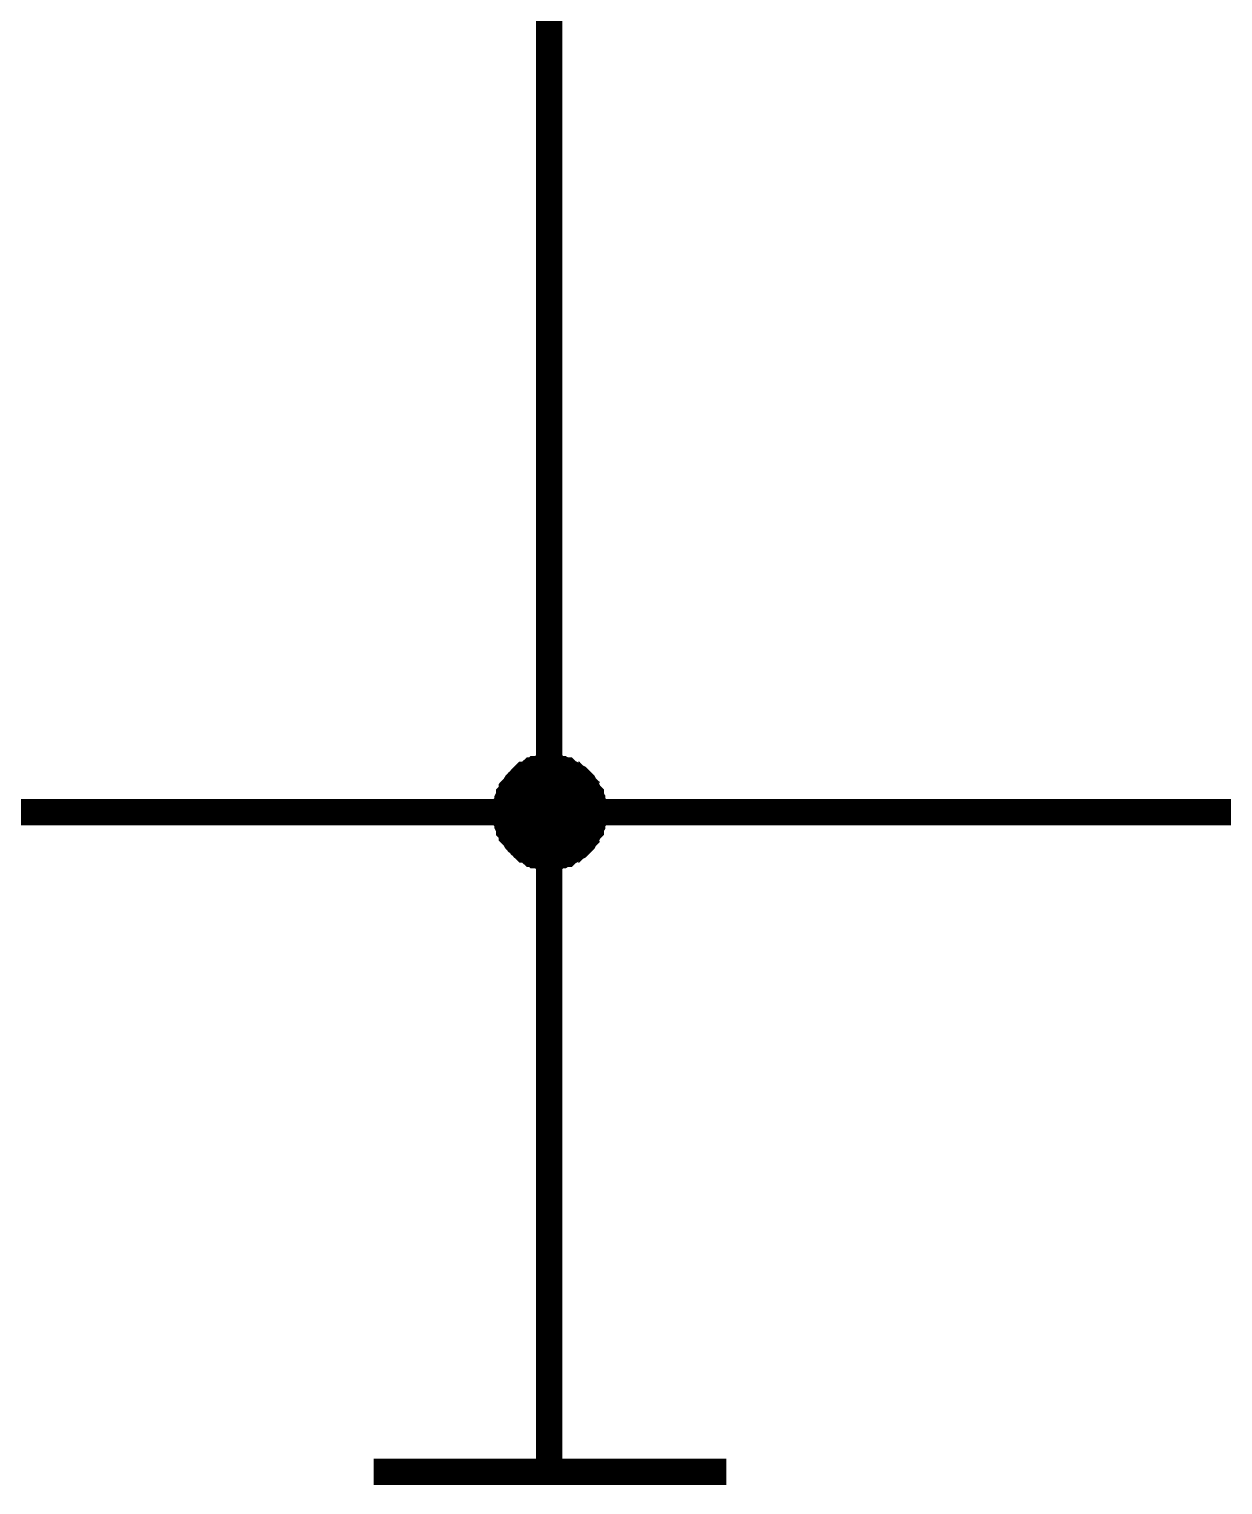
# Model space of a CAD drawing. Header units: millimetres. Extents: x -2024 to 917, y -725 to 13.
# Drawn here: x 346.15 to 359.88, y -226.52 to -209.79 of the extents above; entities that cross this region are included whole.
import ezdxf

# ---------------------------------------------------------------- set-up
doc = ezdxf.new("R2010")
doc.units = ezdxf.units.MM
doc.layers.add('Sheet', color=255, linetype='Continuous')

msp = doc.modelspace()

# ---------------------------------------------------------------- linework, layer by layer
at = {"layer": 'Sheet'}
for points, const_width in [([(337.136, -208.789), (337.136, -218.791), (352.131, -218.791), (352.131, -205.047)], 0.3), ([(352.131, -218.791), (402.115, -218.791), (402.115, -213.79)], 0.3), ([(351.635, -218.791), (351.635, -218.758), (351.635, -218.741), (351.635, -218.708), (351.651, -218.692), (351.651, -218.658), (351.651, -218.642), (351.668, -218.609), (351.668, -218.592), (351.684, -218.576), (351.701, -218.542), (351.701, -218.526), (351.717, -218.509), (351.734, -218.493), (351.751, -218.46), (351.767, -218.443), (351.784, -218.427), (351.8, -218.41), (351.817, -218.393), (351.833, -218.377), (351.85, -218.36), (351.866, -218.36), (351.9, -218.344), (351.916, -218.327), (351.933, -218.311), (351.966, -218.311), (351.982, -218.294), (351.999, -218.294), (352.032, -218.294), (352.049, -218.278), (352.082, -218.278), (352.098, -218.278), (352.131, -218.278)], 0.3), ([(351.635, -218.791), (351.635, -218.758), (351.635, -218.741), (351.635, -218.708), (351.651, -218.692), (351.651, -218.658), (351.651, -218.642), (351.668, -218.609), (351.668, -218.592), (351.684, -218.576), (351.701, -218.542), (351.701, -218.526), (351.717, -218.509), (351.734, -218.493), (351.751, -218.46), (351.767, -218.443), (351.784, -218.427), (351.8, -218.41), (351.817, -218.393), (351.833, -218.377), (351.85, -218.36), (351.866, -218.36), (351.9, -218.344), (351.916, -218.327), (351.933, -218.311), (351.966, -218.311), (351.982, -218.294), (351.999, -218.294), (352.032, -218.294), (352.049, -218.278), (352.082, -218.278), (352.098, -218.278), (352.131, -218.278)], 0.3), ([(351.635, -218.791), (351.635, -218.758), (351.635, -218.741), (351.635, -218.708), (351.651, -218.692), (351.651, -218.658), (351.651, -218.642), (351.668, -218.609), (351.668, -218.592), (351.684, -218.576), (351.701, -218.542), (351.701, -218.526), (351.717, -218.509), (351.734, -218.493), (351.751, -218.46), (351.767, -218.443), (351.784, -218.427), (351.8, -218.41), (351.817, -218.393), (351.833, -218.377), (351.85, -218.36), (351.866, -218.36), (351.9, -218.344), (351.916, -218.327), (351.933, -218.311), (351.966, -218.311), (351.982, -218.294), (351.999, -218.294), (352.032, -218.294), (352.049, -218.278), (352.082, -218.278), (352.098, -218.278), (352.131, -218.278)], 0.3), ([(351.635, -218.791), (351.635, -218.758), (351.635, -218.741), (351.635, -218.708), (351.651, -218.692), (351.651, -218.658), (351.651, -218.642), (351.668, -218.609), (351.668, -218.592), (351.684, -218.576), (351.701, -218.542), (351.701, -218.526), (351.717, -218.509), (351.734, -218.493), (351.751, -218.46), (351.767, -218.443), (351.784, -218.427), (351.8, -218.41), (351.817, -218.393), (351.833, -218.377), (351.85, -218.36), (351.866, -218.36), (351.9, -218.344), (351.916, -218.327), (351.933, -218.311), (351.966, -218.311), (351.982, -218.294), (351.999, -218.294), (352.032, -218.294), (352.049, -218.278), (352.082, -218.278), (352.098, -218.278), (352.131, -218.278)], 0.3), ([(351.635, -218.791), (351.635, -218.758), (351.635, -218.741), (351.635, -218.708), (351.651, -218.692), (351.651, -218.658), (351.651, -218.642), (351.668, -218.609), (351.668, -218.592), (351.684, -218.576), (351.701, -218.542), (351.701, -218.526), (351.717, -218.509), (351.734, -218.493), (351.751, -218.46), (351.767, -218.443), (351.784, -218.427), (351.8, -218.41), (351.817, -218.393), (351.833, -218.377), (351.85, -218.36), (351.866, -218.36), (351.9, -218.344), (351.916, -218.327), (351.933, -218.311), (351.966, -218.311), (351.982, -218.294), (351.999, -218.294), (352.032, -218.294), (352.049, -218.278), (352.082, -218.278), (352.098, -218.278), (352.131, -218.278)], 0.3), ([(351.635, -218.791), (351.635, -218.758), (351.635, -218.741), (351.635, -218.708), (351.651, -218.692), (351.651, -218.658), (351.651, -218.642), (351.668, -218.609), (351.668, -218.592), (351.684, -218.576), (351.701, -218.542), (351.701, -218.526), (351.717, -218.509), (351.734, -218.493), (351.751, -218.46), (351.767, -218.443), (351.784, -218.427), (351.8, -218.41), (351.817, -218.393), (351.833, -218.377), (351.85, -218.36), (351.866, -218.36), (351.9, -218.344), (351.916, -218.327), (351.933, -218.311), (351.966, -218.311), (351.982, -218.294), (351.999, -218.294), (352.032, -218.294), (352.049, -218.278), (352.082, -218.278), (352.098, -218.278), (352.131, -218.278)], 0.3), ([(351.635, -218.791), (351.635, -218.758), (351.635, -218.741), (351.635, -218.708), (351.651, -218.692), (351.651, -218.658), (351.651, -218.642), (351.668, -218.609), (351.668, -218.592), (351.684, -218.576), (351.701, -218.542), (351.701, -218.526), (351.717, -218.509), (351.734, -218.493), (351.751, -218.46), (351.767, -218.443), (351.784, -218.427), (351.8, -218.41), (351.817, -218.393), (351.833, -218.377), (351.85, -218.36), (351.866, -218.36), (351.9, -218.344), (351.916, -218.327), (351.933, -218.311), (351.966, -218.311), (351.982, -218.294), (351.999, -218.294), (352.032, -218.294), (352.049, -218.278), (352.082, -218.278), (352.098, -218.278), (352.131, -218.278)], 0.0991), ([(351.635, -218.791), (351.635, -218.758), (351.635, -218.741), (351.635, -218.708), (351.651, -218.692), (351.651, -218.658), (351.651, -218.642), (351.668, -218.609), (351.668, -218.592), (351.684, -218.576), (351.701, -218.542), (351.701, -218.526), (351.717, -218.509), (351.734, -218.493), (351.751, -218.46), (351.767, -218.443), (351.784, -218.427), (351.8, -218.41), (351.817, -218.393), (351.833, -218.377), (351.85, -218.36), (351.866, -218.36), (351.9, -218.344), (351.916, -218.327), (351.933, -218.311), (351.966, -218.311), (351.982, -218.294), (351.999, -218.294), (352.032, -218.294), (352.049, -218.278), (352.082, -218.278), (352.098, -218.278), (352.131, -218.278)], 0.0991), ([(351.635, -218.791), (351.635, -218.758), (351.635, -218.741), (351.635, -218.708), (351.651, -218.692), (351.651, -218.658), (351.651, -218.642), (351.668, -218.609), (351.668, -218.592), (351.684, -218.576), (351.701, -218.542), (351.701, -218.526), (351.717, -218.509), (351.734, -218.493), (351.751, -218.46), (351.767, -218.443), (351.784, -218.427), (351.8, -218.41), (351.817, -218.393), (351.833, -218.377), (351.85, -218.36), (351.866, -218.36), (351.9, -218.344), (351.916, -218.327), (351.933, -218.311), (351.966, -218.311), (351.982, -218.294), (351.999, -218.294), (352.032, -218.294), (352.049, -218.278), (352.082, -218.278), (352.098, -218.278), (352.131, -218.278)], 0.0991), ([(351.635, -218.791), (351.635, -218.758), (351.635, -218.741), (351.635, -218.708), (351.651, -218.692), (351.651, -218.658), (351.651, -218.642), (351.668, -218.609), (351.668, -218.592), (351.684, -218.576), (351.701, -218.542), (351.701, -218.526), (351.717, -218.509), (351.734, -218.493), (351.751, -218.46), (351.767, -218.443), (351.784, -218.427), (351.8, -218.41), (351.817, -218.393), (351.833, -218.377), (351.85, -218.36), (351.866, -218.36), (351.9, -218.344), (351.916, -218.327), (351.933, -218.311), (351.966, -218.311), (351.982, -218.294), (351.999, -218.294), (352.032, -218.294), (352.049, -218.278), (352.082, -218.278), (352.098, -218.278), (352.131, -218.278)], 0.0991), ([(351.635, -218.791), (351.635, -218.758), (351.635, -218.741), (351.635, -218.708), (351.651, -218.692), (351.651, -218.658), (351.651, -218.642), (351.668, -218.609), (351.668, -218.592), (351.684, -218.576), (351.701, -218.542), (351.701, -218.526), (351.717, -218.509), (351.734, -218.493), (351.751, -218.46), (351.767, -218.443), (351.784, -218.427), (351.8, -218.41), (351.817, -218.393), (351.833, -218.377), (351.85, -218.36), (351.866, -218.36), (351.9, -218.344), (351.916, -218.327), (351.933, -218.311), (351.966, -218.311), (351.982, -218.294), (351.999, -218.294), (352.032, -218.294), (352.049, -218.278), (352.082, -218.278), (352.098, -218.278), (352.131, -218.278)], 0.0991), ([(351.635, -218.791), (351.635, -218.758), (351.635, -218.741), (351.635, -218.708), (351.651, -218.692), (351.651, -218.658), (351.651, -218.642), (351.668, -218.609), (351.668, -218.592), (351.684, -218.576), (351.701, -218.542), (351.701, -218.526), (351.717, -218.509), (351.734, -218.493), (351.751, -218.46), (351.767, -218.443), (351.784, -218.427), (351.8, -218.41), (351.817, -218.393), (351.833, -218.377), (351.85, -218.36), (351.866, -218.36), (351.9, -218.344), (351.916, -218.327), (351.933, -218.311), (351.966, -218.311), (351.982, -218.294), (351.999, -218.294), (352.032, -218.294), (352.049, -218.278), (352.082, -218.278), (352.098, -218.278), (352.131, -218.278)], 0.0991), ([(352.131, -218.278), (352.131, -218.278)], 0.3), ([(352.131, -218.278), (352.164, -218.278), (352.181, -218.278), (352.214, -218.278), (352.231, -218.294), (352.264, -218.294), (352.28, -218.294), (352.313, -218.311), (352.33, -218.311), (352.346, -218.327), (352.38, -218.344), (352.396, -218.36), (352.413, -218.36), (352.429, -218.377), (352.462, -218.393), (352.479, -218.41), (352.495, -218.427), (352.512, -218.443), (352.528, -218.46), (352.545, -218.493), (352.562, -218.509), (352.562, -218.526), (352.578, -218.542), (352.595, -218.576), (352.611, -218.592), (352.611, -218.609), (352.628, -218.642), (352.628, -218.658), (352.628, -218.692), (352.644, -218.708), (352.644, -218.741), (352.644, -218.758), (352.644, -218.791)], 0.3), ([(352.131, -218.278), (352.131, -218.278)], 0.3), ([(352.131, -218.278), (352.164, -218.278), (352.181, -218.278), (352.214, -218.278), (352.231, -218.294), (352.264, -218.294), (352.28, -218.294), (352.313, -218.311), (352.33, -218.311), (352.346, -218.327), (352.38, -218.344), (352.396, -218.36), (352.413, -218.36), (352.429, -218.377), (352.462, -218.393), (352.479, -218.41), (352.495, -218.427), (352.512, -218.443), (352.528, -218.46), (352.545, -218.493), (352.562, -218.509), (352.562, -218.526), (352.578, -218.542), (352.595, -218.576), (352.611, -218.592), (352.611, -218.609), (352.628, -218.642), (352.628, -218.658), (352.628, -218.692), (352.644, -218.708), (352.644, -218.741), (352.644, -218.758), (352.644, -218.791)], 0.3), ([(352.131, -218.278), (352.131, -218.278)], 0.3), ([(352.131, -218.278), (352.164, -218.278), (352.181, -218.278), (352.214, -218.278), (352.231, -218.294), (352.264, -218.294), (352.28, -218.294), (352.313, -218.311), (352.33, -218.311), (352.346, -218.327), (352.38, -218.344), (352.396, -218.36), (352.413, -218.36), (352.429, -218.377), (352.462, -218.393), (352.479, -218.41), (352.495, -218.427), (352.512, -218.443), (352.528, -218.46), (352.545, -218.493), (352.562, -218.509), (352.562, -218.526), (352.578, -218.542), (352.595, -218.576), (352.611, -218.592), (352.611, -218.609), (352.628, -218.642), (352.628, -218.658), (352.628, -218.692), (352.644, -218.708), (352.644, -218.741), (352.644, -218.758), (352.644, -218.791)], 0.3), ([(352.131, -218.278), (352.131, -218.278)], 0.3), ([(352.131, -218.278), (352.164, -218.278), (352.181, -218.278), (352.214, -218.278), (352.231, -218.294), (352.264, -218.294), (352.28, -218.294), (352.313, -218.311), (352.33, -218.311), (352.346, -218.327), (352.38, -218.344), (352.396, -218.36), (352.413, -218.36), (352.429, -218.377), (352.462, -218.393), (352.479, -218.41), (352.495, -218.427), (352.512, -218.443), (352.528, -218.46), (352.545, -218.493), (352.562, -218.509), (352.562, -218.526), (352.578, -218.542), (352.595, -218.576), (352.611, -218.592), (352.611, -218.609), (352.628, -218.642), (352.628, -218.658), (352.628, -218.692), (352.644, -218.708), (352.644, -218.741), (352.644, -218.758), (352.644, -218.791)], 0.3), ([(352.131, -218.278), (352.131, -218.278)], 0.3), ([(352.131, -218.278), (352.164, -218.278), (352.181, -218.278), (352.214, -218.278), (352.231, -218.294), (352.264, -218.294), (352.28, -218.294), (352.313, -218.311), (352.33, -218.311), (352.346, -218.327), (352.38, -218.344), (352.396, -218.36), (352.413, -218.36), (352.429, -218.377), (352.462, -218.393), (352.479, -218.41), (352.495, -218.427), (352.512, -218.443), (352.528, -218.46), (352.545, -218.493), (352.562, -218.509), (352.562, -218.526), (352.578, -218.542), (352.595, -218.576), (352.611, -218.592), (352.611, -218.609), (352.628, -218.642), (352.628, -218.658), (352.628, -218.692), (352.644, -218.708), (352.644, -218.741), (352.644, -218.758), (352.644, -218.791)], 0.3), ([(352.131, -218.278), (352.131, -218.278)], 0.3), ([(352.131, -218.278), (352.164, -218.278), (352.181, -218.278), (352.214, -218.278), (352.231, -218.294), (352.264, -218.294), (352.28, -218.294), (352.313, -218.311), (352.33, -218.311), (352.346, -218.327), (352.38, -218.344), (352.396, -218.36), (352.413, -218.36), (352.429, -218.377), (352.462, -218.393), (352.479, -218.41), (352.495, -218.427), (352.512, -218.443), (352.528, -218.46), (352.545, -218.493), (352.562, -218.509), (352.562, -218.526), (352.578, -218.542), (352.595, -218.576), (352.611, -218.592), (352.611, -218.609), (352.628, -218.642), (352.628, -218.658), (352.628, -218.692), (352.644, -218.708), (352.644, -218.741), (352.644, -218.758), (352.644, -218.791)], 0.3), ([(352.131, -218.278), (352.131, -218.278)], 0.0991), ([(352.131, -218.278), (352.164, -218.278), (352.181, -218.278), (352.214, -218.278), (352.231, -218.294), (352.264, -218.294), (352.28, -218.294), (352.313, -218.311), (352.33, -218.311), (352.346, -218.327), (352.38, -218.344), (352.396, -218.36), (352.413, -218.36), (352.429, -218.377), (352.462, -218.393), (352.479, -218.41), (352.495, -218.427), (352.512, -218.443), (352.528, -218.46), (352.545, -218.493), (352.562, -218.509), (352.562, -218.526), (352.578, -218.542), (352.595, -218.576), (352.611, -218.592), (352.611, -218.609), (352.628, -218.642), (352.628, -218.658), (352.628, -218.692), (352.644, -218.708), (352.644, -218.741), (352.644, -218.758), (352.644, -218.791)], 0.0991), ([(352.131, -218.278), (352.131, -218.278)], 0.0991), ([(352.131, -218.278), (352.164, -218.278), (352.181, -218.278), (352.214, -218.278), (352.231, -218.294), (352.264, -218.294), (352.28, -218.294), (352.313, -218.311), (352.33, -218.311), (352.346, -218.327), (352.38, -218.344), (352.396, -218.36), (352.413, -218.36), (352.429, -218.377), (352.462, -218.393), (352.479, -218.41), (352.495, -218.427), (352.512, -218.443), (352.528, -218.46), (352.545, -218.493), (352.562, -218.509), (352.562, -218.526), (352.578, -218.542), (352.595, -218.576), (352.611, -218.592), (352.611, -218.609), (352.628, -218.642), (352.628, -218.658), (352.628, -218.692), (352.644, -218.708), (352.644, -218.741), (352.644, -218.758), (352.644, -218.791)], 0.0991), ([(352.131, -218.278), (352.131, -218.278)], 0.0991), ([(352.131, -218.278), (352.164, -218.278), (352.181, -218.278), (352.214, -218.278), (352.231, -218.294), (352.264, -218.294), (352.28, -218.294), (352.313, -218.311), (352.33, -218.311), (352.346, -218.327), (352.38, -218.344), (352.396, -218.36), (352.413, -218.36), (352.429, -218.377), (352.462, -218.393), (352.479, -218.41), (352.495, -218.427), (352.512, -218.443), (352.528, -218.46), (352.545, -218.493), (352.562, -218.509), (352.562, -218.526), (352.578, -218.542), (352.595, -218.576), (352.611, -218.592), (352.611, -218.609), (352.628, -218.642), (352.628, -218.658), (352.628, -218.692), (352.644, -218.708), (352.644, -218.741), (352.644, -218.758), (352.644, -218.791)], 0.0991), ([(352.131, -218.278), (352.131, -218.278)], 0.0991), ([(352.131, -218.278), (352.164, -218.278), (352.181, -218.278), (352.214, -218.278), (352.231, -218.294), (352.264, -218.294), (352.28, -218.294), (352.313, -218.311), (352.33, -218.311), (352.346, -218.327), (352.38, -218.344), (352.396, -218.36), (352.413, -218.36), (352.429, -218.377), (352.462, -218.393), (352.479, -218.41), (352.495, -218.427), (352.512, -218.443), (352.528, -218.46), (352.545, -218.493), (352.562, -218.509), (352.562, -218.526), (352.578, -218.542), (352.595, -218.576), (352.611, -218.592), (352.611, -218.609), (352.628, -218.642), (352.628, -218.658), (352.628, -218.692), (352.644, -218.708), (352.644, -218.741), (352.644, -218.758), (352.644, -218.791)], 0.0991), ([(352.131, -218.278), (352.131, -218.278)], 0.0991), ([(352.131, -218.278), (352.164, -218.278), (352.181, -218.278), (352.214, -218.278), (352.231, -218.294), (352.264, -218.294), (352.28, -218.294), (352.313, -218.311), (352.33, -218.311), (352.346, -218.327), (352.38, -218.344), (352.396, -218.36), (352.413, -218.36), (352.429, -218.377), (352.462, -218.393), (352.479, -218.41), (352.495, -218.427), (352.512, -218.443), (352.528, -218.46), (352.545, -218.493), (352.562, -218.509), (352.562, -218.526), (352.578, -218.542), (352.595, -218.576), (352.611, -218.592), (352.611, -218.609), (352.628, -218.642), (352.628, -218.658), (352.628, -218.692), (352.644, -218.708), (352.644, -218.741), (352.644, -218.758), (352.644, -218.791)], 0.0991), ([(352.131, -218.278), (352.131, -218.278)], 0.0991), ([(352.131, -218.278), (352.164, -218.278), (352.181, -218.278), (352.214, -218.278), (352.231, -218.294), (352.264, -218.294), (352.28, -218.294), (352.313, -218.311), (352.33, -218.311), (352.346, -218.327), (352.38, -218.344), (352.396, -218.36), (352.413, -218.36), (352.429, -218.377), (352.462, -218.393), (352.479, -218.41), (352.495, -218.427), (352.512, -218.443), (352.528, -218.46), (352.545, -218.493), (352.562, -218.509), (352.562, -218.526), (352.578, -218.542), (352.595, -218.576), (352.611, -218.592), (352.611, -218.609), (352.628, -218.642), (352.628, -218.658), (352.628, -218.692), (352.644, -218.708), (352.644, -218.741), (352.644, -218.758), (352.644, -218.791)], 0.0991), ([(352.131, -219.304), (352.098, -219.304), (352.082, -219.304), (352.049, -219.304), (352.032, -219.288), (351.999, -219.288), (351.982, -219.288), (351.966, -219.271), (351.933, -219.271), (351.916, -219.255), (351.9, -219.238), (351.866, -219.221), (351.85, -219.221), (351.833, -219.205), (351.817, -219.188), (351.8, -219.172), (351.784, -219.155), (351.767, -219.139), (351.751, -219.122), (351.734, -219.089), (351.717, -219.072), (351.701, -219.056), (351.701, -219.039), (351.684, -219.006), (351.668, -218.99), (351.668, -218.973), (351.651, -218.94), (351.651, -218.923), (351.651, -218.89), (351.635, -218.874), (351.635, -218.841), (351.635, -218.824), (351.635, -218.791)], 0.3), ([(351.635, -218.791), (351.635, -218.791)], 0.3), ([(352.131, -219.304), (352.098, -219.304), (352.082, -219.304), (352.049, -219.304), (352.032, -219.288), (351.999, -219.288), (351.982, -219.288), (351.966, -219.271), (351.933, -219.271), (351.916, -219.255), (351.9, -219.238), (351.866, -219.221), (351.85, -219.221), (351.833, -219.205), (351.817, -219.188), (351.8, -219.172), (351.784, -219.155), (351.767, -219.139), (351.751, -219.122), (351.734, -219.089), (351.717, -219.072), (351.701, -219.056), (351.701, -219.039), (351.684, -219.006), (351.668, -218.99), (351.668, -218.973), (351.651, -218.94), (351.651, -218.923), (351.651, -218.89), (351.635, -218.874), (351.635, -218.841), (351.635, -218.824), (351.635, -218.791)], 0.3), ([(351.635, -218.791), (351.635, -218.791)], 0.3), ([(352.131, -219.304), (352.098, -219.304), (352.082, -219.304), (352.049, -219.304), (352.032, -219.288), (351.999, -219.288), (351.982, -219.288), (351.966, -219.271), (351.933, -219.271), (351.916, -219.255), (351.9, -219.238), (351.866, -219.221), (351.85, -219.221), (351.833, -219.205), (351.817, -219.188), (351.8, -219.172), (351.784, -219.155), (351.767, -219.139), (351.751, -219.122), (351.734, -219.089), (351.717, -219.072), (351.701, -219.056), (351.701, -219.039), (351.684, -219.006), (351.668, -218.99), (351.668, -218.973), (351.651, -218.94), (351.651, -218.923), (351.651, -218.89), (351.635, -218.874), (351.635, -218.841), (351.635, -218.824), (351.635, -218.791)], 0.3), ([(351.635, -218.791), (351.635, -218.791)], 0.3), ([(352.131, -219.304), (352.098, -219.304), (352.082, -219.304), (352.049, -219.304), (352.032, -219.288), (351.999, -219.288), (351.982, -219.288), (351.966, -219.271), (351.933, -219.271), (351.916, -219.255), (351.9, -219.238), (351.866, -219.221), (351.85, -219.221), (351.833, -219.205), (351.817, -219.188), (351.8, -219.172), (351.784, -219.155), (351.767, -219.139), (351.751, -219.122), (351.734, -219.089), (351.717, -219.072), (351.701, -219.056), (351.701, -219.039), (351.684, -219.006), (351.668, -218.99), (351.668, -218.973), (351.651, -218.94), (351.651, -218.923), (351.651, -218.89), (351.635, -218.874), (351.635, -218.841), (351.635, -218.824), (351.635, -218.791)], 0.3), ([(351.635, -218.791), (351.635, -218.791)], 0.3), ([(352.131, -219.304), (352.098, -219.304), (352.082, -219.304), (352.049, -219.304), (352.032, -219.288), (351.999, -219.288), (351.982, -219.288), (351.966, -219.271), (351.933, -219.271), (351.916, -219.255), (351.9, -219.238), (351.866, -219.221), (351.85, -219.221), (351.833, -219.205), (351.817, -219.188), (351.8, -219.172), (351.784, -219.155), (351.767, -219.139), (351.751, -219.122), (351.734, -219.089), (351.717, -219.072), (351.701, -219.056), (351.701, -219.039), (351.684, -219.006), (351.668, -218.99), (351.668, -218.973), (351.651, -218.94), (351.651, -218.923), (351.651, -218.89), (351.635, -218.874), (351.635, -218.841), (351.635, -218.824), (351.635, -218.791)], 0.3), ([(351.635, -218.791), (351.635, -218.791)], 0.3), ([(352.131, -219.304), (352.098, -219.304), (352.082, -219.304), (352.049, -219.304), (352.032, -219.288), (351.999, -219.288), (351.982, -219.288), (351.966, -219.271), (351.933, -219.271), (351.916, -219.255), (351.9, -219.238), (351.866, -219.221), (351.85, -219.221), (351.833, -219.205), (351.817, -219.188), (351.8, -219.172), (351.784, -219.155), (351.767, -219.139), (351.751, -219.122), (351.734, -219.089), (351.717, -219.072), (351.701, -219.056), (351.701, -219.039), (351.684, -219.006), (351.668, -218.99), (351.668, -218.973), (351.651, -218.94), (351.651, -218.923), (351.651, -218.89), (351.635, -218.874), (351.635, -218.841), (351.635, -218.824), (351.635, -218.791)], 0.3), ([(351.635, -218.791), (351.635, -218.791)], 0.3), ([(352.644, -218.791), (352.644, -218.824), (352.644, -218.841), (352.644, -218.874), (352.628, -218.89), (352.628, -218.923), (352.628, -218.94), (352.611, -218.973), (352.611, -218.99), (352.595, -219.006), (352.578, -219.039), (352.562, -219.056), (352.562, -219.072), (352.545, -219.089), (352.528, -219.122), (352.512, -219.139), (352.495, -219.155), (352.479, -219.172), (352.462, -219.188), (352.429, -219.205), (352.413, -219.221), (352.396, -219.221), (352.38, -219.238), (352.346, -219.255), (352.33, -219.271), (352.313, -219.271), (352.28, -219.288), (352.264, -219.288), (352.231, -219.288), (352.214, -219.304), (352.181, -219.304), (352.164, -219.304), (352.131, -219.304)], 0.3), ([(352.644, -218.791), (352.644, -218.824), (352.644, -218.841), (352.644, -218.874), (352.628, -218.89), (352.628, -218.923), (352.628, -218.94), (352.611, -218.973), (352.611, -218.99), (352.595, -219.006), (352.578, -219.039), (352.562, -219.056), (352.562, -219.072), (352.545, -219.089), (352.528, -219.122), (352.512, -219.139), (352.495, -219.155), (352.479, -219.172), (352.462, -219.188), (352.429, -219.205), (352.413, -219.221), (352.396, -219.221), (352.38, -219.238), (352.346, -219.255), (352.33, -219.271), (352.313, -219.271), (352.28, -219.288), (352.264, -219.288), (352.231, -219.288), (352.214, -219.304), (352.181, -219.304), (352.164, -219.304), (352.131, -219.304)], 0.3), ([(352.131, -221.291), (352.131, -218.791)], 0.3), ([(352.644, -218.791), (352.644, -218.824), (352.644, -218.841), (352.644, -218.874), (352.628, -218.89), (352.628, -218.923), (352.628, -218.94), (352.611, -218.973), (352.611, -218.99), (352.595, -219.006), (352.578, -219.039), (352.562, -219.056), (352.562, -219.072), (352.545, -219.089), (352.528, -219.122), (352.512, -219.139), (352.495, -219.155), (352.479, -219.172), (352.462, -219.188), (352.429, -219.205), (352.413, -219.221), (352.396, -219.221), (352.38, -219.238), (352.346, -219.255), (352.33, -219.271), (352.313, -219.271), (352.28, -219.288), (352.264, -219.288), (352.231, -219.288), (352.214, -219.304), (352.181, -219.304), (352.164, -219.304), (352.131, -219.304)], 0.3), ([(352.644, -218.791), (352.644, -218.824), (352.644, -218.841), (352.644, -218.874), (352.628, -218.89), (352.628, -218.923), (352.628, -218.94), (352.611, -218.973), (352.611, -218.99), (352.595, -219.006), (352.578, -219.039), (352.562, -219.056), (352.562, -219.072), (352.545, -219.089), (352.528, -219.122), (352.512, -219.139), (352.495, -219.155), (352.479, -219.172), (352.462, -219.188), (352.429, -219.205), (352.413, -219.221), (352.396, -219.221), (352.38, -219.238), (352.346, -219.255), (352.33, -219.271), (352.313, -219.271), (352.28, -219.288), (352.264, -219.288), (352.231, -219.288), (352.214, -219.304), (352.181, -219.304), (352.164, -219.304), (352.131, -219.304)], 0.3), ([(352.644, -218.791), (352.644, -218.824), (352.644, -218.841), (352.644, -218.874), (352.628, -218.89), (352.628, -218.923), (352.628, -218.94), (352.611, -218.973), (352.611, -218.99), (352.595, -219.006), (352.578, -219.039), (352.562, -219.056), (352.562, -219.072), (352.545, -219.089), (352.528, -219.122), (352.512, -219.139), (352.495, -219.155), (352.479, -219.172), (352.462, -219.188), (352.429, -219.205), (352.413, -219.221), (352.396, -219.221), (352.38, -219.238), (352.346, -219.255), (352.33, -219.271), (352.313, -219.271), (352.28, -219.288), (352.264, -219.288), (352.231, -219.288), (352.214, -219.304), (352.181, -219.304), (352.164, -219.304), (352.131, -219.304)], 0.3), ([(352.644, -218.791), (352.644, -218.824), (352.644, -218.841), (352.644, -218.874), (352.628, -218.89), (352.628, -218.923), (352.628, -218.94), (352.611, -218.973), (352.611, -218.99), (352.595, -219.006), (352.578, -219.039), (352.562, -219.056), (352.562, -219.072), (352.545, -219.089), (352.528, -219.122), (352.512, -219.139), (352.495, -219.155), (352.479, -219.172), (352.462, -219.188), (352.429, -219.205), (352.413, -219.221), (352.396, -219.221), (352.38, -219.238), (352.346, -219.255), (352.33, -219.271), (352.313, -219.271), (352.28, -219.288), (352.264, -219.288), (352.231, -219.288), (352.214, -219.304), (352.181, -219.304), (352.164, -219.304), (352.131, -219.304)], 0.3), ([(352.644, -218.791), (352.644, -218.791), (352.644, -218.791), (352.644, -218.791), (352.644, -218.791), (352.644, -218.791), (352.644, -218.791), (352.644, -218.791), (352.644, -218.791), (352.644, -218.791), (352.644, -218.791), (352.644, -218.791), (352.644, -218.791), (352.644, -218.791), (352.644, -218.791), (352.644, -218.791), (352.644, -218.791), (352.644, -218.791), (352.644, -218.791), (352.644, -218.791), (352.644, -218.791), (352.644, -218.791), (352.644, -218.791), (352.644, -218.791), (352.644, -218.791), (352.644, -218.791), (352.644, -218.791), (352.644, -218.791), (352.644, -218.791), (352.644, -218.791), (352.644, -218.791), (352.644, -218.791), (352.644, -218.791)], 0.3), ([(352.644, -218.791), (352.644, -218.791)], 0.3), ([(352.644, -218.791), (352.644, -218.791), (352.644, -218.791), (352.644, -218.791), (352.644, -218.791), (352.644, -218.791), (352.644, -218.791), (352.644, -218.791), (352.644, -218.791), (352.644, -218.791), (352.644, -218.791), (352.644, -218.791), (352.644, -218.791), (352.644, -218.791), (352.644, -218.791), (352.644, -218.791), (352.644, -218.791), (352.644, -218.791), (352.644, -218.791), (352.644, -218.791), (352.644, -218.791), (352.644, -218.791), (352.644, -218.791), (352.644, -218.791), (352.644, -218.791), (352.644, -218.791), (352.644, -218.791), (352.644, -218.791), (352.644, -218.791), (352.644, -218.791), (352.644, -218.791), (352.644, -218.791), (352.644, -218.791)], 0.3), ([(352.644, -218.791), (352.644, -218.791)], 0.3), ([(352.644, -218.791), (352.644, -218.791), (352.644, -218.791), (352.644, -218.791), (352.644, -218.791), (352.644, -218.791), (352.644, -218.791), (352.644, -218.791), (352.644, -218.791), (352.644, -218.791), (352.644, -218.791), (352.644, -218.791), (352.644, -218.791), (352.644, -218.791), (352.644, -218.791), (352.644, -218.791), (352.644, -218.791), (352.644, -218.791), (352.644, -218.791), (352.644, -218.791), (352.644, -218.791), (352.644, -218.791), (352.644, -218.791), (352.644, -218.791), (352.644, -218.791), (352.644, -218.791), (352.644, -218.791), (352.644, -218.791), (352.644, -218.791), (352.644, -218.791), (352.644, -218.791), (352.644, -218.791), (352.644, -218.791)], 0.3), ([(352.644, -218.791), (352.644, -218.791)], 0.3), ([(352.644, -218.791), (352.644, -218.791), (352.644, -218.791), (352.644, -218.791), (352.644, -218.791), (352.644, -218.791), (352.644, -218.791), (352.644, -218.791), (352.644, -218.791), (352.644, -218.791), (352.644, -218.791), (352.644, -218.791), (352.644, -218.791), (352.644, -218.791), (352.644, -218.791), (352.644, -218.791), (352.644, -218.791), (352.644, -218.791), (352.644, -218.791), (352.644, -218.791), (352.644, -218.791), (352.644, -218.791), (352.644, -218.791), (352.644, -218.791), (352.644, -218.791), (352.644, -218.791), (352.644, -218.791), (352.644, -218.791), (352.644, -218.791), (352.644, -218.791), (352.644, -218.791), (352.644, -218.791), (352.644, -218.791)], 0.3), ([(352.644, -218.791), (352.644, -218.791)], 0.3), ([(352.644, -218.791), (352.644, -218.791), (352.644, -218.791), (352.644, -218.791), (352.644, -218.791), (352.644, -218.791), (352.644, -218.791), (352.644, -218.791), (352.644, -218.791), (352.644, -218.791), (352.644, -218.791), (352.644, -218.791), (352.644, -218.791), (352.644, -218.791), (352.644, -218.791), (352.644, -218.791), (352.644, -218.791), (352.644, -218.791), (352.644, -218.791), (352.644, -218.791), (352.644, -218.791), (352.644, -218.791), (352.644, -218.791), (352.644, -218.791), (352.644, -218.791), (352.644, -218.791), (352.644, -218.791), (352.644, -218.791), (352.644, -218.791), (352.644, -218.791), (352.644, -218.791), (352.644, -218.791), (352.644, -218.791)], 0.3), ([(352.644, -218.791), (352.644, -218.791)], 0.3), ([(352.644, -218.791), (352.644, -218.791), (352.644, -218.791), (352.644, -218.791), (352.644, -218.791), (352.644, -218.791), (352.644, -218.791), (352.644, -218.791), (352.644, -218.791), (352.644, -218.791), (352.644, -218.791), (352.644, -218.791), (352.644, -218.791), (352.644, -218.791), (352.644, -218.791), (352.644, -218.791), (352.644, -218.791), (352.644, -218.791), (352.644, -218.791), (352.644, -218.791), (352.644, -218.791), (352.644, -218.791), (352.644, -218.791), (352.644, -218.791), (352.644, -218.791), (352.644, -218.791), (352.644, -218.791), (352.644, -218.791), (352.644, -218.791), (352.644, -218.791), (352.644, -218.791), (352.644, -218.791), (352.644, -218.791)], 0.3), ([(352.644, -218.791), (352.644, -218.791)], 0.3), ([(352.131, -219.304), (352.098, -219.304), (352.082, -219.304), (352.049, -219.304), (352.032, -219.288), (351.999, -219.288), (351.982, -219.288), (351.966, -219.271), (351.933, -219.271), (351.916, -219.255), (351.9, -219.238), (351.866, -219.221), (351.85, -219.221), (351.833, -219.205), (351.817, -219.188), (351.8, -219.172), (351.784, -219.155), (351.767, -219.139), (351.751, -219.122), (351.734, -219.089), (351.717, -219.072), (351.701, -219.056), (351.701, -219.039), (351.684, -219.006), (351.668, -218.99), (351.668, -218.973), (351.651, -218.94), (351.651, -218.923), (351.651, -218.89), (351.635, -218.874), (351.635, -218.841), (351.635, -218.824), (351.635, -218.791)], 0.0991), ([(351.635, -218.791), (351.635, -218.791)], 0.0991), ([(352.131, -219.304), (352.098, -219.304), (352.082, -219.304), (352.049, -219.304), (352.032, -219.288), (351.999, -219.288), (351.982, -219.288), (351.966, -219.271), (351.933, -219.271), (351.916, -219.255), (351.9, -219.238), (351.866, -219.221), (351.85, -219.221), (351.833, -219.205), (351.817, -219.188), (351.8, -219.172), (351.784, -219.155), (351.767, -219.139), (351.751, -219.122), (351.734, -219.089), (351.717, -219.072), (351.701, -219.056), (351.701, -219.039), (351.684, -219.006), (351.668, -218.99), (351.668, -218.973), (351.651, -218.94), (351.651, -218.923), (351.651, -218.89), (351.635, -218.874), (351.635, -218.841), (351.635, -218.824), (351.635, -218.791)], 0.0991), ([(351.635, -218.791), (351.635, -218.791)], 0.0991), ([(352.131, -219.304), (352.098, -219.304), (352.082, -219.304), (352.049, -219.304), (352.032, -219.288), (351.999, -219.288), (351.982, -219.288), (351.966, -219.271), (351.933, -219.271), (351.916, -219.255), (351.9, -219.238), (351.866, -219.221), (351.85, -219.221), (351.833, -219.205), (351.817, -219.188), (351.8, -219.172), (351.784, -219.155), (351.767, -219.139), (351.751, -219.122), (351.734, -219.089), (351.717, -219.072), (351.701, -219.056), (351.701, -219.039), (351.684, -219.006), (351.668, -218.99), (351.668, -218.973), (351.651, -218.94), (351.651, -218.923), (351.651, -218.89), (351.635, -218.874), (351.635, -218.841), (351.635, -218.824), (351.635, -218.791)], 0.0991), ([(351.635, -218.791), (351.635, -218.791)], 0.0991), ([(352.131, -219.304), (352.098, -219.304), (352.082, -219.304), (352.049, -219.304), (352.032, -219.288), (351.999, -219.288), (351.982, -219.288), (351.966, -219.271), (351.933, -219.271), (351.916, -219.255), (351.9, -219.238), (351.866, -219.221), (351.85, -219.221), (351.833, -219.205), (351.817, -219.188), (351.8, -219.172), (351.784, -219.155), (351.767, -219.139), (351.751, -219.122), (351.734, -219.089), (351.717, -219.072), (351.701, -219.056), (351.701, -219.039), (351.684, -219.006), (351.668, -218.99), (351.668, -218.973), (351.651, -218.94), (351.651, -218.923), (351.651, -218.89), (351.635, -218.874), (351.635, -218.841), (351.635, -218.824), (351.635, -218.791)], 0.0991), ([(351.635, -218.791), (351.635, -218.791)], 0.0991), ([(352.131, -219.304), (352.098, -219.304), (352.082, -219.304), (352.049, -219.304), (352.032, -219.288), (351.999, -219.288), (351.982, -219.288), (351.966, -219.271), (351.933, -219.271), (351.916, -219.255), (351.9, -219.238), (351.866, -219.221), (351.85, -219.221), (351.833, -219.205), (351.817, -219.188), (351.8, -219.172), (351.784, -219.155), (351.767, -219.139), (351.751, -219.122), (351.734, -219.089), (351.717, -219.072), (351.701, -219.056), (351.701, -219.039), (351.684, -219.006), (351.668, -218.99), (351.668, -218.973), (351.651, -218.94), (351.651, -218.923), (351.651, -218.89), (351.635, -218.874), (351.635, -218.841), (351.635, -218.824), (351.635, -218.791)], 0.0991), ([(351.635, -218.791), (351.635, -218.791)], 0.0991), ([(352.131, -219.304), (352.098, -219.304), (352.082, -219.304), (352.049, -219.304), (352.032, -219.288), (351.999, -219.288), (351.982, -219.288), (351.966, -219.271), (351.933, -219.271), (351.916, -219.255), (351.9, -219.238), (351.866, -219.221), (351.85, -219.221), (351.833, -219.205), (351.817, -219.188), (351.8, -219.172), (351.784, -219.155), (351.767, -219.139), (351.751, -219.122), (351.734, -219.089), (351.717, -219.072), (351.701, -219.056), (351.701, -219.039), (351.684, -219.006), (351.668, -218.99), (351.668, -218.973), (351.651, -218.94), (351.651, -218.923), (351.651, -218.89), (351.635, -218.874), (351.635, -218.841), (351.635, -218.824), (351.635, -218.791)], 0.0991), ([(351.635, -218.791), (351.635, -218.791)], 0.0991), ([(352.644, -218.791), (352.644, -218.824), (352.644, -218.841), (352.644, -218.874), (352.628, -218.89), (352.628, -218.923), (352.628, -218.94), (352.611, -218.973), (352.611, -218.99), (352.595, -219.006), (352.578, -219.039), (352.562, -219.056), (352.562, -219.072), (352.545, -219.089), (352.528, -219.122), (352.512, -219.139), (352.495, -219.155), (352.479, -219.172), (352.462, -219.188), (352.429, -219.205), (352.413, -219.221), (352.396, -219.221), (352.38, -219.238), (352.346, -219.255), (352.33, -219.271), (352.313, -219.271), (352.28, -219.288), (352.264, -219.288), (352.231, -219.288), (352.214, -219.304), (352.181, -219.304), (352.164, -219.304), (352.131, -219.304)], 0.0991), ([(352.644, -218.791), (352.644, -218.824), (352.644, -218.841), (352.644, -218.874), (352.628, -218.89), (352.628, -218.923), (352.628, -218.94), (352.611, -218.973), (352.611, -218.99), (352.595, -219.006), (352.578, -219.039), (352.562, -219.056), (352.562, -219.072), (352.545, -219.089), (352.528, -219.122), (352.512, -219.139), (352.495, -219.155), (352.479, -219.172), (352.462, -219.188), (352.429, -219.205), (352.413, -219.221), (352.396, -219.221), (352.38, -219.238), (352.346, -219.255), (352.33, -219.271), (352.313, -219.271), (352.28, -219.288), (352.264, -219.288), (352.231, -219.288), (352.214, -219.304), (352.181, -219.304), (352.164, -219.304), (352.131, -219.304)], 0.0991), ([(352.644, -218.791), (352.644, -218.824), (352.644, -218.841), (352.644, -218.874), (352.628, -218.89), (352.628, -218.923), (352.628, -218.94), (352.611, -218.973), (352.611, -218.99), (352.595, -219.006), (352.578, -219.039), (352.562, -219.056), (352.562, -219.072), (352.545, -219.089), (352.528, -219.122), (352.512, -219.139), (352.495, -219.155), (352.479, -219.172), (352.462, -219.188), (352.429, -219.205), (352.413, -219.221), (352.396, -219.221), (352.38, -219.238), (352.346, -219.255), (352.33, -219.271), (352.313, -219.271), (352.28, -219.288), (352.264, -219.288), (352.231, -219.288), (352.214, -219.304), (352.181, -219.304), (352.164, -219.304), (352.131, -219.304)], 0.0991), ([(352.644, -218.791), (352.644, -218.824), (352.644, -218.841), (352.644, -218.874), (352.628, -218.89), (352.628, -218.923), (352.628, -218.94), (352.611, -218.973), (352.611, -218.99), (352.595, -219.006), (352.578, -219.039), (352.562, -219.056), (352.562, -219.072), (352.545, -219.089), (352.528, -219.122), (352.512, -219.139), (352.495, -219.155), (352.479, -219.172), (352.462, -219.188), (352.429, -219.205), (352.413, -219.221), (352.396, -219.221), (352.38, -219.238), (352.346, -219.255), (352.33, -219.271), (352.313, -219.271), (352.28, -219.288), (352.264, -219.288), (352.231, -219.288), (352.214, -219.304), (352.181, -219.304), (352.164, -219.304), (352.131, -219.304)], 0.0991), ([(352.644, -218.791), (352.644, -218.824), (352.644, -218.841), (352.644, -218.874), (352.628, -218.89), (352.628, -218.923), (352.628, -218.94), (352.611, -218.973), (352.611, -218.99), (352.595, -219.006), (352.578, -219.039), (352.562, -219.056), (352.562, -219.072), (352.545, -219.089), (352.528, -219.122), (352.512, -219.139), (352.495, -219.155), (352.479, -219.172), (352.462, -219.188), (352.429, -219.205), (352.413, -219.221), (352.396, -219.221), (352.38, -219.238), (352.346, -219.255), (352.33, -219.271), (352.313, -219.271), (352.28, -219.288), (352.264, -219.288), (352.231, -219.288), (352.214, -219.304), (352.181, -219.304), (352.164, -219.304), (352.131, -219.304)], 0.0991), ([(352.644, -218.791), (352.644, -218.824), (352.644, -218.841), (352.644, -218.874), (352.628, -218.89), (352.628, -218.923), (352.628, -218.94), (352.611, -218.973), (352.611, -218.99), (352.595, -219.006), (352.578, -219.039), (352.562, -219.056), (352.562, -219.072), (352.545, -219.089), (352.528, -219.122), (352.512, -219.139), (352.495, -219.155), (352.479, -219.172), (352.462, -219.188), (352.429, -219.205), (352.413, -219.221), (352.396, -219.221), (352.38, -219.238), (352.346, -219.255), (352.33, -219.271), (352.313, -219.271), (352.28, -219.288), (352.264, -219.288), (352.231, -219.288), (352.214, -219.304), (352.181, -219.304), (352.164, -219.304), (352.131, -219.304)], 0.0991), ([(352.644, -218.791), (352.644, -218.791), (352.644, -218.791), (352.644, -218.791), (352.644, -218.791), (352.644, -218.791), (352.644, -218.791), (352.644, -218.791), (352.644, -218.791), (352.644, -218.791), (352.644, -218.791), (352.644, -218.791), (352.644, -218.791), (352.644, -218.791), (352.644, -218.791), (352.644, -218.791), (352.644, -218.791), (352.644, -218.791), (352.644, -218.791), (352.644, -218.791), (352.644, -218.791), (352.644, -218.791), (352.644, -218.791), (352.644, -218.791), (352.644, -218.791), (352.644, -218.791), (352.644, -218.791), (352.644, -218.791), (352.644, -218.791), (352.644, -218.791), (352.644, -218.791), (352.644, -218.791), (352.644, -218.791)], 0.0991), ([(352.644, -218.791), (352.644, -218.791)], 0.0991), ([(352.644, -218.791), (352.644, -218.791), (352.644, -218.791), (352.644, -218.791), (352.644, -218.791), (352.644, -218.791), (352.644, -218.791), (352.644, -218.791), (352.644, -218.791), (352.644, -218.791), (352.644, -218.791), (352.644, -218.791), (352.644, -218.791), (352.644, -218.791), (352.644, -218.791), (352.644, -218.791), (352.644, -218.791), (352.644, -218.791), (352.644, -218.791), (352.644, -218.791), (352.644, -218.791), (352.644, -218.791), (352.644, -218.791), (352.644, -218.791), (352.644, -218.791), (352.644, -218.791), (352.644, -218.791), (352.644, -218.791), (352.644, -218.791), (352.644, -218.791), (352.644, -218.791), (352.644, -218.791), (352.644, -218.791)], 0.0991), ([(352.644, -218.791), (352.644, -218.791)], 0.0991), ([(352.644, -218.791), (352.644, -218.791), (352.644, -218.791), (352.644, -218.791), (352.644, -218.791), (352.644, -218.791), (352.644, -218.791), (352.644, -218.791), (352.644, -218.791), (352.644, -218.791), (352.644, -218.791), (352.644, -218.791), (352.644, -218.791), (352.644, -218.791), (352.644, -218.791), (352.644, -218.791), (352.644, -218.791), (352.644, -218.791), (352.644, -218.791), (352.644, -218.791), (352.644, -218.791), (352.644, -218.791), (352.644, -218.791), (352.644, -218.791), (352.644, -218.791), (352.644, -218.791), (352.644, -218.791), (352.644, -218.791), (352.644, -218.791), (352.644, -218.791), (352.644, -218.791), (352.644, -218.791), (352.644, -218.791)], 0.0991), ([(352.644, -218.791), (352.644, -218.791)], 0.0991), ([(352.644, -218.791), (352.644, -218.791), (352.644, -218.791), (352.644, -218.791), (352.644, -218.791), (352.644, -218.791), (352.644, -218.791), (352.644, -218.791), (352.644, -218.791), (352.644, -218.791), (352.644, -218.791), (352.644, -218.791), (352.644, -218.791), (352.644, -218.791), (352.644, -218.791), (352.644, -218.791), (352.644, -218.791), (352.644, -218.791), (352.644, -218.791), (352.644, -218.791), (352.644, -218.791), (352.644, -218.791), (352.644, -218.791), (352.644, -218.791), (352.644, -218.791), (352.644, -218.791), (352.644, -218.791), (352.644, -218.791), (352.644, -218.791), (352.644, -218.791), (352.644, -218.791), (352.644, -218.791), (352.644, -218.791)], 0.0991), ([(352.644, -218.791), (352.644, -218.791)], 0.0991), ([(352.644, -218.791), (352.644, -218.791), (352.644, -218.791), (352.644, -218.791), (352.644, -218.791), (352.644, -218.791), (352.644, -218.791), (352.644, -218.791), (352.644, -218.791), (352.644, -218.791), (352.644, -218.791), (352.644, -218.791), (352.644, -218.791), (352.644, -218.791), (352.644, -218.791), (352.644, -218.791), (352.644, -218.791), (352.644, -218.791), (352.644, -218.791), (352.644, -218.791), (352.644, -218.791), (352.644, -218.791), (352.644, -218.791), (352.644, -218.791), (352.644, -218.791), (352.644, -218.791), (352.644, -218.791), (352.644, -218.791), (352.644, -218.791), (352.644, -218.791), (352.644, -218.791), (352.644, -218.791), (352.644, -218.791)], 0.0991), ([(352.644, -218.791), (352.644, -218.791)], 0.0991), ([(352.644, -218.791), (352.644, -218.791), (352.644, -218.791), (352.644, -218.791), (352.644, -218.791), (352.644, -218.791), (352.644, -218.791), (352.644, -218.791), (352.644, -218.791), (352.644, -218.791), (352.644, -218.791), (352.644, -218.791), (352.644, -218.791), (352.644, -218.791), (352.644, -218.791), (352.644, -218.791), (352.644, -218.791), (352.644, -218.791), (352.644, -218.791), (352.644, -218.791), (352.644, -218.791), (352.644, -218.791), (352.644, -218.791), (352.644, -218.791), (352.644, -218.791), (352.644, -218.791), (352.644, -218.791), (352.644, -218.791), (352.644, -218.791), (352.644, -218.791), (352.644, -218.791), (352.644, -218.791), (352.644, -218.791)], 0.0991), ([(352.644, -218.791), (352.644, -218.791)], 0.0991), ([(352.131, -221.291), (352.131, -226.375)], 0.3), ([(350.112, -226.375), (354.167, -226.375)], 0.3)]:
    msp.add_lwpolyline(points, dxfattribs=dict(at, const_width=const_width))
at = {"layer": 'Sheet', "const_width": 0.508}
msp.add_lwpolyline([(351.835, -218.782, 1), (352.343, -218.782, 1)], format="xyb", close=True, dxfattribs=at)

doc.saveas('drawing.dxf')
